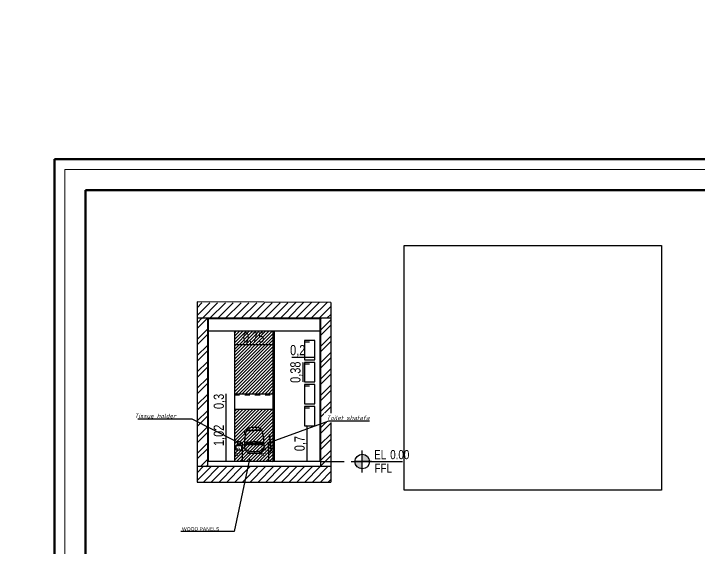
# Model space of a CAD drawing. Header units: inches. Extents: x -279 to 561, y -345 to 342.
# Drawn here: x -199.38 to -186, y -155.53 to -145.1 of the extents above; entities that cross this region are included whole.
import ezdxf
from ezdxf import colors
from ezdxf.entities.mleader import LeaderData, LeaderLine
from ezdxf.math import Vec2, Vec3

# ---------------------------------------------------------------- set-up
doc = ezdxf.new("R2010")
doc.units = ezdxf.units.IN
doc.header["$LTSCALE"] = 0.5
doc.header["$MEASUREMENT"] = 0
doc.linetypes.add('HIDDEN2', pattern=[0.1875, 0.125, -0.0625])
for name, color, linetype in [('A-ANNO-LEVL-100', 7, 'Continuous'), ('CADER', 7, 'Continuous'), ('col', 36, 'Continuous'), ('detail 1', 8, 'Continuous'), ('LIGHT', 2, 'Continuous'), ('model', 250, 'Continuous'), ('PDF_A-WALL', 7, 'Continuous'), ('S-DIM', 7, 'Continuous'), ('TEXT', 3, 'Continuous'), ('WAL', 7, 'Continuous'), ('WATER', 50, 'Continuous'), ('WC-DET1', 15, 'Continuous'), ('WC-OUTL', 7, 'Continuous'), ('WFRAME', 6, 'Continuous')]:
    doc.layers.add(name, color=color, linetype=linetype)
doc.layers.add('G-ANNO-HLIN', color=5, linetype='Continuous', lineweight=50)
doc.styles.add('ROM', font='AGENCYR.TTF', dxfattribs={"width": 0.8})
doc.styles.get("Standard").update_dxf_attribs({"font": 'arial.ttf'})
doc.styles.add('T25-50', font='STENCIL.shx', dxfattribs={"height": 0.125})
doc.styles.add('WMF-Arial0', font='arial.ttf', dxfattribs={"width": 0.75})
doc.styles.add('Чертежный курсив', font='isocpeui.ttf')
doc.dimstyles.new('Copy(9) of ISO-25', dxfattribs={"dimtxt": 0.2, "dimasz": 0.02, "dimexe": 0.05, "dimexo": 0.05, "dimgap": 0.02, "dimtad": 1, "dimtxsty": 'ROM', "dimblk": 'ARCHTICK', "dimcen": 0.03, "dimse1": 1, "dimse2": 1, "dimclrd": 248, "dimclrt": 248, "dimadec": 0, "dimazin": 0, "dimtfac": 1, "dimtmove": 0, "dimatfit": 3, "dimldrblk": 'DOT', "dimfxl": 1, "dimarcsym": 0})
doc.dimstyles.new('Emana', dxfattribs={"dimscale": 0, "dimtxt": 0.09375, "dimasz": 0.04, "dimexe": 0, "dimexo": 0, "dimgap": 0.04, "dimtad": 1, "dimdec": 1, "dimzin": 0, "dimdsep": 46, "dimtxsty": 'WMF-Arial0', "dimblk": 'ARCHTICK', "dimcen": 1, "dimse1": 1, "dimse2": 1, "dimclrd": 7, "dimclrt": 7, "dimadec": 0, "dimazin": 0, "dimtfac": 1, "dimtdec": 1, "dimtix": 1, "dimtmove": 2, "dimatfit": 3, "dimldrblk": 'Osama', "dimfxl": 0, "dimtolj": 1, "dimtzin": 0, "dimarcsym": 0})
doc.dimstyles.get("Standard").update_dxf_attribs({"dimtxt": 0.18, "dimasz": 0.18, "dimexe": 0.18, "dimexo": 0.0625, "dimgap": 0.09, "dimtad": 0, "dimtih": 1, "dimtoh": 1, "dimzin": 0, "dimdsep": 46, "dimtxsty": 'Standard', "dimcen": 0.09, "dimadec": 0, "dimazin": 0, "dimtfac": 1, "dimtofl": 0, "dimtmove": 0, "dimatfit": 3, "dimfxl": 1, "dimtolj": 1, "dimtzin": 0, "dimarcsym": 0})
picture_1 = doc.add_image_def('image18.jpg', size_in_pixel=(3162, 3000))
pattern_1 = [(45, (-361.8142, -143.4138), (-0.159099, 0.159099), []), (45, (-361.70813, -143.4138), (-0.159099, 0.159099), [])]

# ---------------------------------------------------------------- blocks, each defined once
blk = doc.blocks.new('*U473')
h = blk.add_hatch(color=256)
h.dxf.hatch_style = 1
h.paths.add_polyline_path([(0, 50), (0, 0), (50, 0, 0.414214)])
h.paths.add_polyline_path([(0, 0), (-50, 0, 0.414214), (0, -50)])
for p, q in [((0, -75), (0, 75)), ((-75, 0), (63.1, 0)), ((63.1, 0), (-50, 0)), ((0, 0), (274.6, 0))]:
    blk.add_line(p, q)
blk.add_circle((0, 0), 50)
at = {"style": 'T25-50', "width": 0.8}
for s, p in [('EL', (81.1, 15.3)), ('FFL', (83.5, -76.3))]:
    blk.add_text(s, height=62.5, dxfattribs=at).set_placement(p)
blk.add_attdef('LEVEL', (190.3, 15.9), '', height=62.5, dxfattribs=at)
blk = doc.blocks.new('969669699696')
at = {"color": 7, "linetype": 'Continuous', "lineweight": -3}
for p, q in [((-1445450, 40030), (-1445450, 40096)), ((-1445450, 40046), (-1445450, 40030)), ((-1445450, 40030), (-1445450, 40020)), ((-1445450, 40030), (-1445440, 40030)), ((-1445450, 40020), (-1445440, 40020)), ((-1445446, 40020), (-1445420, 39787)), ((-1445444, 40020), (-1445418, 39787)), ((-1445440, 40030), (-1445440, 40096)), ((-1445440, 40046), (-1445440, 40030)), ((-1445440, 40030), (-1445440, 40020)), ((-1445471, 39928), (-1445471, 39787)), ((-1445469, 39928), (-1445469, 39787))]:
    blk.add_line(p, q, dxfattribs=at)
for centre, radius in [((-1445445, 40096), 5), ((-1445470, 39938), 9.31), ((-1445470, 39938), 3.8)]:
    blk.add_circle(centre, radius, dxfattribs=at)
for centre, radius, start, end in [((-1445445, 40038), 9.31, 122.4967, 237.5033), ((-1445445, 40038), 9.31, 122.4967, 237.5033), ((-1445445, 40038), 9.31, 302.4967, 57.5033), ((-1445445, 40038), 9.31, 302.4967, 57.5033), ((-1445445, 39787), 26.5, 180, 0), ((-1445445, 39787), 24.5, 180, 0)]:
    blk.add_arc(centre, radius, start, end, dxfattribs=at)
blk = doc.blocks.new('_ArchTick')
at = {"color": 0, "linetype": 'ByBlock', "const_width": 0.15}
blk.add_lwpolyline([(-0.5, -0.5), (0.5, 0.5)], dxfattribs=at)
blk = doc.blocks.new('*D742')
at = {"color": 7, "lineweight": -2, "transparency": 16777216}
blk.add_line((-420.785, -172.168), (-420.785, -172.51), dxfattribs=at)
at = {"layer": 'Defpoints', "color": 0, "linetype": 'Continuous', "transparency": 16777216}
for p in [(-420.785, -172.168), (-420.785, -172.51), (-420.692, -172.51)]:
    blk.add_point(p, dxfattribs=at)
at = {"color": 7, "linetype": 'Continuous', "lineweight": -2, "transparency": 16777216, "xscale": 0.04, "yscale": 0.04, "zscale": 0.04}
for p, rotation in [((-420.785, -172.168), 90), ((-420.785, -172.51), 270)]:
    blk.add_blockref('_ArchTick', p, dxfattribs=dict(at, rotation=rotation))
at = {"color": 7, "linetype": 'Continuous', "lineweight": -3, "transparency": 16777216, "insert": (-420.873, -172.339), "char_height": 0.0938, "attachment_point": 5, "rotation": 90, "style": 'WMF-Arial0'}
blk.add_mtext('\\A1;0.3', dxfattribs=at)
blk = doc.blocks.new('Osama')
at = {"color": 1}
for p, q in [((0, 25.09), (0, 7.46)), ((0, -7.46), (0, -25.09))]:
    blk.add_line(p, q, dxfattribs=at)
at = {"color": 3}
for p, q in [((-7.46, 0), (-13.43, 0)), ((13.43, 0), (7.46, 0))]:
    blk.add_line(p, q, dxfattribs=at)
at = {"color": 3, "const_width": 4.44}
blk.add_lwpolyline([(-2.22, 0, 1), (2.22, 0, 1)], format="xyb", close=True, dxfattribs=at)
at = {"color": 8}
blk.add_circle((0, 0), 7.46, dxfattribs=at)
blk = doc.blocks.new('858585858585858585858585')
at = {"layer": 'detail 1', "color": 7}
for points in [[(-148.714, -4382.505), (-148.714, -4382.511, 0.414214)], [(-148.642, -4382.498), (-148.686, -4382.498, 0.414214)], [(-148.714, -4382.571), (-148.714, -4382.577, 0.414214)], [(-148.609, -4382.577), (-148.609, -4382.571, 0.414214)]]:
    blk.add_lwpolyline(points, format="xyb", dxfattribs=at)
blk.add_circle((-148.664, -4382.449), 0.0226, dxfattribs=at)
for centre, radius, start, end in [((-148.664, -4382.449), 0.0295, 308.7008, 231.2992), ((-148.936, -4382.456), 0.253, 355.7289, 358.7196), ((-148.392, -4382.456), 0.253, 181.2804, 184.2711)]:
    blk.add_arc(centre, radius, start, end, dxfattribs=at)
at = {"layer": 'model', "color": 7}
for p, q in [((-148.73, -4382.516), (-148.73, -4382.566)), ((-148.724, -4382.566), (-148.724, -4382.516)), ((-148.72, -4382.505), (-148.714, -4382.505)), ((-148.72, -4382.511), (-148.714, -4382.511)), ((-148.714, -4382.571), (-148.72, -4382.571)), ((-148.72, -4382.577), (-148.714, -4382.577)), ((-148.609, -4382.571), (-148.604, -4382.571)), ((-148.603, -4382.577), (-148.609, -4382.577)), ((-148.599, -4382.566), (-148.599, -4382.56)), ((-148.593, -4382.566), (-148.593, -4382.56))]:
    blk.add_line(p, q, dxfattribs=at)
for points in [[(-148.686, -4382.498), (-148.709, -4382.498, 0.414214), (-148.714, -4382.503), (-148.714, -4382.505, 0.414214)], [(-148.714, -4382.511), (-148.714, -4382.571, 0.414214)], [(-148.609, -4382.571), (-148.609, -4382.503, 0.414214), (-148.614, -4382.498), (-148.642, -4382.498, 0.414214)], [(-148.714, -4382.577), (-148.714, -4382.582, 0.414214), (-148.709, -4382.586)], [(-148.709, -4382.586), (-148.614, -4382.586, 0.414214), (-148.609, -4382.582), (-148.609, -4382.577, 0.414214)]]:
    blk.add_lwpolyline(points, format="xyb", dxfattribs=at)
for centre, radius, start, end in [((-148.664, -4382.449), 0.0325, 305.9598, 234.0402), ((-148.72, -4382.516), 0.0104, 90, 180), ((-148.72, -4382.516), 0.00438, 90, 180), ((-148.936, -4382.456), 0.253, 350.4603, 355.7289), ((-148.392, -4382.456), 0.253, 184.2711, 189.5397), ((-148.596, -4382.56), 0.00303, 0, 180), ((-148.72, -4382.566), 0.0104, 180, 270), ((-148.72, -4382.566), 0.00438, 180, 270), ((-148.604, -4382.566), 0.00438, 270, 0), ((-148.604, -4382.566), 0.0104, 270, 0)]:
    blk.add_arc(centre, radius, start, end, dxfattribs=at)
blk = doc.blocks.new('*D743')
at = {"color": 7, "lineweight": -2, "transparency": 16777216}
blk.add_line((-421.299, -172.168), (-421.299, -172.51), dxfattribs=at)
at = {"layer": 'Defpoints', "color": 0, "linetype": 'Continuous', "transparency": 16777216}
for p in [(-421.299, -172.168), (-421.299, -172.51), (-421.299, -172.51)]:
    blk.add_point(p, dxfattribs=at)
at = {"color": 7, "linetype": 'Continuous', "lineweight": -2, "transparency": 16777216, "xscale": 0.04, "yscale": 0.04, "zscale": 0.04}
for p, rotation in [((-421.299, -172.168), 90), ((-421.299, -172.51), 270)]:
    blk.add_blockref('_ArchTick', p, dxfattribs=dict(at, rotation=rotation))
at = {"color": 7, "linetype": 'Continuous', "lineweight": -3, "transparency": 16777216, "insert": (-421.387, -172.339), "char_height": 0.0938, "attachment_point": 5, "rotation": 90, "style": 'WMF-Arial0'}
blk.add_mtext('\\A1;0.3', dxfattribs=at)
blk = doc.blocks.new('efrfr')
blk.add_line((-302.931, -193.23), (-302.692, -193.23))
at = {"layer": 'WC-DET1', "color": 8}
for p, q in [((-302.956, -192.786), (-302.812, -192.786)), ((-302.667, -192.786), (-302.812, -192.786)), ((-303.004, -193.06), (-302.619, -193.06)), ((-302.972, -193.019), (-302.972, -193.024)), ((-302.97, -193.019), (-302.97, -193.024)), ((-302.95, -193.055), (-302.95, -193.06)), ((-302.924, -193.031), (-302.924, -193.033)), ((-302.91, -193.032), (-302.91, -193.033)), ((-302.91, -193.055), (-302.91, -193.06)), ((-302.886, -193.033), (-302.886, -193.041)), ((-302.737, -193.033), (-302.737, -193.041)), ((-302.713, -193.032), (-302.713, -193.033)), ((-302.713, -193.055), (-302.713, -193.06)), ((-302.699, -193.031), (-302.699, -193.033)), ((-302.673, -193.055), (-302.673, -193.06)), ((-302.653, -193.019), (-302.653, -193.024)), ((-302.651, -193.019), (-302.651, -193.024))]:
    blk.add_line(p, q, dxfattribs=at)
at = {"layer": 'WC-DET1', "color": 7}
for p, q in [((-302.953, -192.782), (-302.812, -192.782)), ((-302.67, -192.782), (-302.812, -192.782)), ((-302.985, -192.83), (-302.975, -192.825)), ((-302.967, -193.038), (-302.977, -193.055)), ((-302.977, -193.055), (-302.646, -193.055)), ((-302.959, -193.019), (-302.975, -193.019)), ((-302.965, -193.024), (-302.975, -193.024)), ((-302.968, -193.027), (-302.963, -193.023)), ((-302.664, -193.019), (-302.648, -193.019)), ((-302.655, -193.027), (-302.66, -193.023)), ((-302.658, -193.024), (-302.648, -193.024)), ((-302.656, -193.038), (-302.646, -193.055))]:
    blk.add_line(p, q, dxfattribs=at)
for points in [[(-303.004, -193.105, 0.17769), (-302.993, -193.136, 0.103637), (-302.948, -193.171, 0.063763), (-302.89, -193.191, 0.049941), (-302.812, -193.199, 0.049941)], [(-302.812, -193.199, 0.049941), (-302.733, -193.191, 0.063763), (-302.675, -193.171, 0.103637), (-302.63, -193.136, 0.17769), (-302.619, -193.105, 0.17769)]]:
    blk.add_lwpolyline(points, format="xyb", dxfattribs=at)
for centre, radius, start, end in [((-302.298, -193.017), 0.704, 163.2461, 165.3546), ((-302.812, -191.361), 1.674, 264.6345, 275.3655), ((-302.965, -193.039), 0.00269, 84.7536, 152.2445), ((-302.812, -191.369), 1.674, 264.7536, 275.2464), ((-302.951, -193.035), 0.0179, 96.3894, 135), ((-302.812, -194.279), 1.27, 83.6106, 96.3894), ((-302.672, -193.035), 0.0179, 45, 83.6106), ((-302.658, -193.039), 0.00269, 27.7555, 95.2464)]:
    blk.add_arc(centre, radius, start, end, dxfattribs=at)
at = {"layer": 'WC-DET1', "color": 8}
for centre, radius, start, end in [((-302.812, -192.043), 0.987, 261.4414, 278.5586), ((-302.917, -193.033), 0.00673, 180, 0), ((-302.706, -193.033), 0.00673, 180, 0), ((-302.812, -193.752), 0.553, 76.8794, 103.1206)]:
    blk.add_arc(centre, radius, start, end, dxfattribs=at)
at = {"layer": 'WC-OUTL'}
for p, q in [((-302.961, -192.786), (-302.956, -192.786)), ((-302.958, -192.782), (-302.953, -192.782)), ((-302.955, -192.783), (-302.955, -192.784)), ((-302.665, -192.782), (-302.67, -192.782)), ((-302.668, -192.783), (-302.668, -192.784)), ((-302.662, -192.786), (-302.667, -192.786)), ((-302.998, -192.814), (-302.972, -192.814)), ((-302.998, -192.83), (-302.985, -192.83)), ((-302.985, -192.83), (-302.985, -192.837)), ((-302.984, -192.839), (-302.979, -192.839)), ((-302.975, -193.019), (-302.998, -193.019)), ((-302.975, -193.024), (-302.995, -193.024)), ((-302.975, -193.019), (-302.975, -193.024)), ((-302.648, -193.019), (-302.625, -193.019)), ((-302.648, -193.019), (-302.648, -193.024)), ((-302.648, -193.024), (-302.628, -193.024))]:
    blk.add_line(p, q, dxfattribs=at)
for points in [[(-303.003, -193.031, 0.015522), (-303.004, -193.105)], [(-302.619, -193.105, 0.015522), (-302.62, -193.031, 0.05503)], [(-303.004, -193.105, 0.132298), (-302.991, -193.155, 0.106676), (-302.948, -193.202, 0.003102), (-302.946, -193.203)], [(-302.619, -193.105, -0.132298), (-302.632, -193.155, -0.106676), (-302.675, -193.202, -0.003102), (-302.677, -193.203)]]:
    blk.add_lwpolyline(points, format="xyb", dxfattribs=at)
for centre, radius, start, end in [((-302.298, -193.017), 0.704, 160.9632, 163.2461), ((-302.961, -192.788), 0.00179, 90, 160.9632), ((-302.89, -192.809), 0.0763, 97.0231, 157.0495), ((-302.958, -192.78), 0.00179, 157.0495, 270), ((-302.956, -192.784), 0.00179, 270, 0), ((-302.953, -192.783), 0.00179, 90, 180), ((-302.812, -193.445), 0.718, 90, 97.0231), ((-302.812, -193.445), 0.718, 82.9769, 90), ((-302.733, -192.809), 0.0763, 22.9505, 82.9769), ((-302.67, -192.783), 0.00179, 0, 90), ((-302.667, -192.784), 0.00179, 180, 270), ((-302.665, -192.78), 0.00179, 270, 22.9505), ((-302.662, -192.788), 0.00179, 19.0368, 90), ((-303.325, -193.017), 0.704, 0.0961, 19.0368), ((-302.998, -192.822), 0.00798, 90, 270), ((-302.298, -193.017), 0.704, 165.3546, 179.9039), ((-302.984, -192.837), 0.00179, 180, 270), ((-302.995, -193.031), 0.00718, 90, 176.7795), ((-302.998, -193.016), 0.00359, 179.9039, 270), ((-302.628, -193.031), 0.00718, 3.2205, 90), ((-302.625, -193.016), 0.00359, 270, 0.0961), ((-302.975, -193.237), 0.0449, 10.1527, 49.8601), ((-302.648, -193.237), 0.0449, 130.1399, 169.8473)]:
    blk.add_arc(centre, radius, start, end, dxfattribs=at)
blk = doc.blocks.new('*D736')
at = {"layer": 'Defpoints', "color": 0, "transparency": 16777216}
for p in [(-420.08, -170.455), (-419.88, -170.429), (-420.08, -170.503)]:
    blk.add_point(p, dxfattribs=at)
at = {"layer": 'WAL', "color": 248, "lineweight": -2, "transparency": 16777216}
for p, q in [((-420.08, -170.503), (-420.324, -170.503)), ((-419.88, -170.503), (-420.08, -170.503))]:
    blk.add_line(p, q, dxfattribs=at)
at = {"layer": 'WAL', "color": 248, "lineweight": -2, "transparency": 16777216, "xscale": 0.02, "yscale": 0.02, "zscale": 0.02, "rotation": 180}
blk.add_blockref('_ArchTick', (-420.08, -170.503), dxfattribs=at)
at = {"layer": 'WAL', "color": 248, "lineweight": -2, "transparency": 16777216, "xscale": 0.02, "yscale": 0.02, "zscale": 0.02}
blk.add_blockref('_ArchTick', (-419.88, -170.503), dxfattribs=at)
at = {"layer": 'WAL', "color": 248, "transparency": 16777216, "insert": (-420.212, -170.376), "char_height": 0.2, "attachment_point": 5, "style": 'ROM'}
blk.add_mtext('0,2', dxfattribs=at)
blk = doc.blocks.new('_DOT')
at = {"color": 0, "linetype": 'ByBlock'}
blk.add_line((-0.5, 0), (-1, 0), dxfattribs=at)
at = {"color": 0, "linetype": 'ByBlock', "const_width": 0.5}
blk.add_lwpolyline([(-0.25, 0, 1), (0.25, 0, 1)], format="xyb", close=True, dxfattribs=at)
blk = doc.blocks.new('*D737')
at = {"layer": 'Defpoints', "color": 0, "transparency": 16777216}
for p in [(-420.03, -171.83), (-420.03, -171.83), (-420.024, -172.53)]:
    blk.add_point(p, dxfattribs=at)
at = {"layer": 'WAL', "color": 248, "lineweight": -2, "transparency": 16777216}
blk.add_line((-420.03, -172.53), (-420.03, -171.83), dxfattribs=at)
at = {"layer": 'WAL', "color": 248, "lineweight": -2, "transparency": 16777216, "xscale": 0.02, "yscale": 0.02, "zscale": 0.02}
for p, rotation in [((-420.03, -171.83), 90), ((-420.03, -172.53), 270)]:
    blk.add_blockref('_ArchTick', p, dxfattribs=dict(at, rotation=rotation))
at = {"layer": 'WAL', "color": 248, "transparency": 16777216, "insert": (-420.157, -172.18), "char_height": 0.2, "attachment_point": 5, "rotation": 90, "style": 'ROM'}
blk.add_mtext('0,7', dxfattribs=at)
blk = doc.blocks.new('*D738')
at = {"layer": 'Defpoints', "color": 0, "transparency": 16777216}
for p in [(-420.112, -170.599), (-420.112, -170.977), (-420.112, -170.977)]:
    blk.add_point(p, dxfattribs=at)
at = {"layer": 'WAL', "color": 248, "lineweight": -2, "transparency": 16777216}
blk.add_line((-420.112, -170.599), (-420.112, -170.977), dxfattribs=at)
at = {"layer": 'WAL', "color": 248, "lineweight": -2, "transparency": 16777216, "xscale": 0.02, "yscale": 0.02, "zscale": 0.02}
for p, rotation in [((-420.112, -170.599), 90), ((-420.112, -170.977), 270)]:
    blk.add_blockref('_ArchTick', p, dxfattribs=dict(at, rotation=rotation))
at = {"layer": 'WAL', "color": 248, "transparency": 16777216, "insert": (-420.239, -170.788), "char_height": 0.2, "attachment_point": 5, "rotation": 90, "style": 'ROM'}
blk.add_mtext('0,38', dxfattribs=at)
blk = doc.blocks.new('*D739')
at = {"layer": 'Defpoints', "color": 0, "transparency": 16777216}
for p in [(-421.447, -170.166), (-420.697, -170.166), (-421.447, -170.254)]:
    blk.add_point(p, dxfattribs=at)
at = {"layer": 'WAL', "color": 248, "lineweight": -2, "transparency": 16777216}
blk.add_line((-420.697, -170.254), (-421.447, -170.254), dxfattribs=at)
at = {"layer": 'WAL', "color": 248, "lineweight": -2, "transparency": 16777216, "xscale": 0.02, "yscale": 0.02, "zscale": 0.02, "rotation": 180}
blk.add_blockref('_ArchTick', (-421.447, -170.254), dxfattribs=at)
at = {"layer": 'WAL', "color": 248, "lineweight": -2, "transparency": 16777216, "xscale": 0.02, "yscale": 0.02, "zscale": 0.02}
blk.add_blockref('_ArchTick', (-420.697, -170.254), dxfattribs=at)
at = {"layer": 'WAL', "color": 248, "transparency": 16777216, "insert": (-421.072, -170.127), "char_height": 0.2, "attachment_point": 5, "style": 'ROM'}
blk.add_mtext('0,75', dxfattribs=at)
blk = doc.blocks.new('*D740')
at = {"layer": 'Defpoints', "color": 0, "transparency": 16777216}
for p in [(-421.607, -171.507), (-420.954, -171.507), (-421.042, -172.53)]:
    blk.add_point(p, dxfattribs=at)
at = {"layer": 'WAL', "color": 248, "lineweight": -2, "transparency": 16777216}
blk.add_line((-421.607, -172.53), (-421.607, -171.507), dxfattribs=at)
at = {"layer": 'WAL', "color": 248, "lineweight": -2, "transparency": 16777216, "xscale": 0.02, "yscale": 0.02, "zscale": 0.02}
for p, rotation in [((-421.607, -171.507), 90), ((-421.607, -172.53), 270)]:
    blk.add_blockref('_ArchTick', p, dxfattribs=dict(at, rotation=rotation))
at = {"layer": 'WAL', "color": 248, "transparency": 16777216, "insert": (-421.734, -172.019), "char_height": 0.2, "attachment_point": 5, "rotation": 90, "style": 'ROM'}
blk.add_mtext('1,02', dxfattribs=at)
blk = doc.blocks.new('*D741')
at = {"layer": 'Defpoints', "color": 0, "transparency": 16777216}
for p in [(-421.607, -171.207), (-421.058, -171.207), (-421.058, -171.507)]:
    blk.add_point(p, dxfattribs=at)
at = {"layer": 'WAL', "color": 248, "lineweight": -2, "transparency": 16777216}
blk.add_line((-421.607, -171.507), (-421.607, -171.207), dxfattribs=at)
at = {"layer": 'WAL', "color": 248, "lineweight": -2, "transparency": 16777216, "xscale": 0.02, "yscale": 0.02, "zscale": 0.02}
for p, rotation in [((-421.607, -171.207), 90), ((-421.607, -171.507), 270)]:
    blk.add_blockref('_ArchTick', p, dxfattribs=dict(at, rotation=rotation))
at = {"layer": 'WAL', "color": 248, "transparency": 16777216, "insert": (-421.734, -171.357), "char_height": 0.2, "attachment_point": 5, "rotation": 90, "style": 'ROM'}
blk.add_mtext('0,3', dxfattribs=at)
blk = doc.blocks.new('*D1071')
at = {"color": 0, "linetype": 'ByBlock', "lineweight": -2, "transparency": 16777216}
for p, q in [((558.652, 342.279), (558.652, 342.473)), ((560.652, 342.279), (560.652, 342.473)), ((558.832, 342.293), (559.172, 342.293)), ((560.472, 342.293), (560.132, 342.293))]:
    blk.add_line(p, q, dxfattribs=at)
at = {"color": 0, "linetype": 'ByBlock', "transparency": 16777216}
for points in [[(558.832, 342.323), (558.832, 342.263), (558.652, 342.293)], [(560.472, 342.323), (560.472, 342.263), (560.652, 342.293)]]:
    blk.add_solid(points, dxfattribs=at)
at = {"layer": 'Defpoints', "color": 0, "linetype": 'ByBlock', "transparency": 16777216}
for p in [(560.652, 342.293), (558.652, 342.216), (560.652, 342.216)]:
    blk.add_point(p, dxfattribs=at)
at = {"layer": 'Defpoints', "color": 0, "ltscale": 0.5, "transparency": 16777216}
for p in [(-209.5, -305.36), (-209.5, -305.81), (-209.5, -305.81)]:
    blk.add_point(p, dxfattribs=at)
at = {"layer": 'S-DIM', "color": 0, "lineweight": -2, "ltscale": 0.5, "transparency": 16777216}
for p, q in [((-209.5, -305.18), (-209.5, -305)), ((-209.563, -305.36), (-209.68, -305.36)), ((-209.563, -305.81), (-209.68, -305.81)), ((-209.5, -305.99), (-209.5, -306.17))]:
    blk.add_line(p, q, dxfattribs=at)
at = {"layer": 'S-DIM', "color": 0, "ltscale": 0.5, "transparency": 16777216}
for points in [[(-209.53, -305.18), (-209.47, -305.18), (-209.5, -305.36)], [(-209.53, -305.99), (-209.47, -305.99), (-209.5, -305.81)]]:
    blk.add_solid(points, dxfattribs=at)
at = {"color": 0, "linetype": 'ByBlock', "transparency": 16777216, "insert": (559.652, 342.293), "char_height": 0.18, "attachment_point": 5}
blk.add_mtext('\\A1;2.0000', dxfattribs=at)
at = {"layer": 'S-DIM', "color": 0, "ltscale": 0.5, "transparency": 16777216, "insert": (-209.5, -305.585), "char_height": 0.18, "attachment_point": 5}
blk.add_mtext('\\A1;0.45', dxfattribs=at)
blk = doc.blocks.new('tttttt')
at = {"linetype": 'Continuous', "lineweight": -3}
h = blk.add_hatch(dxfattribs=at)
h.set_pattern_fill('ANSI31', scale=0.86)
h.set_pattern_definition([(45, (-509.34074, -8.29499), (-0.07601398, 0.07601398), [])])
h.paths.add_polyline_path([(-419.566, -169.429), (-422.174, -169.438), (-422.174, -169.738), (-419.73, -169.729), (-415.116, -169.729), (-419.566, -169.729)])
h = blk.add_hatch(dxfattribs=at)
h.set_pattern_fill('ANSI32', scale=0.6)
h.set_pattern_definition(pattern_1)
h.paths.add_polyline_path([(-422.174, -172.63), (-421.974, -172.63), (-421.974, -169.73), (-422.174, -169.73)])
h = blk.add_hatch(dxfattribs=at)
h.set_pattern_fill('ANSI32', scale=0.6)
h.set_pattern_definition(pattern_1)
h.paths.add_polyline_path([(-419.566, -172.63), (-419.766, -172.63), (-419.766, -169.73), (-419.566, -169.73)])
h = blk.add_hatch(dxfattribs=at)
h.set_pattern_fill('ANSI31', scale=0.86)
h.set_pattern_definition([(45, (-320.61399, -143.41381), (-0.07601398, 0.07601398), [])])
h.paths.add_polyline_path([(-414.979, -172.63), (-422.174, -172.63), (-422.174, -172.93), (-419.566, -172.93), (-419.566, -172.63)])
at = {"layer": 'WATER'}
h = blk.add_hatch(dxfattribs=at)
h.set_pattern_fill('ANSI31', color=32, scale=0.36)
h.set_pattern_definition([(45, (77.722017, -8.74263), (-0.031819805, 0.031819805), [])])
h.paths.add_polyline_path([(-421.447, -171.207), (-420.697, -171.207), (-420.697, -169.982), (-421.447, -169.982)])
h.paths.add_polyline_path([(-421.447, -171.507), (-421.447, -172.53), (-420.697, -172.53), (-420.697, -171.507)])
h.paths.add_polyline_path([(-421.06, -172.169, -0.018769), (-421.134, -172.166), (-421.134, -172.172, 0.011063)], flags=16)
h.paths.add_polyline_path([(-421.252, -172.198), (-421.229, -172.198), (-421.217, -172.178, -0.235753), (-421.213, -172.163), (-421.213, -172.163), (-421.22, -172.17), (-421.22, -172.163), (-421.244, -172.163, 0.596922), (-421.25, -172.174, -0.006915), (-421.25, -172.154, 0.00929)], flags=16)
h.paths.add_polyline_path([(-420.867, -172.243, -0.132298), (-420.881, -172.293, -0.106676), (-420.924, -172.341, -0.003102), (-420.926, -172.342, 0.175011), (-420.941, -172.368), (-421.179, -172.368, 0.175011), (-421.195, -172.342, -0.003102), (-421.197, -172.341, -0.106676), (-421.24, -172.293, -0.132298), (-421.253, -172.243, 0.17769), (-421.241, -172.275, 0.103637), (-421.197, -172.31, 0.063763), (-421.138, -172.33, 0.049941), (-421.06, -172.338, 0.049941), (-420.982, -172.33, 0.063763), (-420.924, -172.31, 0.103637), (-420.879, -172.275, 0.17428), (-420.867, -172.244, 0.015658), (-420.869, -172.169, 0.397845), (-420.876, -172.163, 1.418574), (-420.87, -172.155, -0.018643)], flags=16)
h.paths.add_polyline_path([(-420.907, -172.163), (-420.901, -172.168), (-420.901, -172.163)], flags=16)
h.paths.add_polyline_path([(-420.755, -172.01, -1), (-420.765, -172.01), (-420.765, -172.076, -1), (-420.755, -172.06)], flags=16)
h.paths.add_polyline_path([(-420.784, -172.318), (-420.784, -172.308, 1.049244), (-420.734, -172.326), (-420.736, -172.313, -1.11729)], flags=16)
h.paths.add_polyline_path([(-420.755, -172.06), (-420.755, -172.076), (-420.755, -172.086), (-420.765, -172.086), (-420.765, -172.076), (-420.765, -172.06)], flags=16)
h.paths.add_polyline_path([(-421.427, -172.279, 1.694693), (-421.416, -172.289, 0.408033), (-421.427, -172.279), (-421.427, -172.285), (-421.424, -172.282, 2.414214)], flags=16)
h.paths.add_polyline_path([(-421.334, -172.217), (-421.306, -172.217), (-421.306, -172.224), (-421.3, -172.23, -0.414214), (-421.296, -172.234), (-421.296, -172.295), (-421.306, -172.295), (-421.306, -172.305), (-421.411, -172.305), (-421.411, -172.295), (-421.416, -172.295, -1.349902), (-421.411, -172.276), (-421.411, -172.217), (-421.378, -172.217, 0.022993), (-421.375, -172.194, 0.01305), (-421.374, -172.181, -0.155374), (-421.379, -172.168, -1.367913), (-421.337, -172.181, 0.036054)], flags=16)
h.paths.add_polyline_path([(-421.296, -172.285, -0.414214), (-421.3, -172.289), (-421.306, -172.289), (-421.306, -172.294, 0.594479), (-421.29, -172.285), (-421.29, -172.234), (-421.306, -172.23), (-421.306, -172.243, 0.594479), (-421.29, -172.234)], flags=16)
h.paths.add_polyline_path([(-421.266, -170.322), (-420.879, -170.322), (-420.879, -169.929), (-421.266, -169.929)], flags=9)
h.paths.add_polyline_path([(-420.776, -172.431), (-420.776, -172.247), (-420.969, -172.247), (-420.969, -172.431)], flags=24)
h.paths.add_polyline_path([(-421.29, -172.431), (-421.29, -172.247), (-421.483, -172.247), (-421.483, -172.431)], flags=9)
for p, q in [((-422.174, -169.417), (-422.174, -172.93)), ((-419.566, -169.43), (-422.174, -169.417)), ((-422.174, -169.417), (-422.174, -172.93)), ((-422.174, -169.43), (-422.174, -172.93)), ((-422.174, -169.43), (-422.174, -172.93)), ((-419.566, -169.43), (-419.566, -172.93)), ((-419.566, -169.43), (-419.566, -172.93)), ((-419.566, -169.43), (-419.566, -172.93)), ((-422.174, -169.73), (-419.566, -169.73)), ((-421.974, -169.73), (-421.974, -172.63)), ((-421.974, -169.73), (-421.974, -172.63)), ((-421.974, -169.73), (-421.974, -172.63)), ((-421.974, -169.748), (-421.974, -172.63)), ((-421.96, -169.748), (-421.96, -172.53)), ((-419.78, -169.748), (-419.78, -172.53)), ((-419.766, -169.73), (-419.766, -172.63)), ((-419.766, -169.73), (-419.766, -172.63)), ((-419.766, -169.748), (-419.766, -172.63)), ((-421.974, -169.982), (-419.766, -169.982)), ((-421.447, -169.982), (-421.447, -172.53)), ((-421.447, -169.982), (-421.447, -172.53)), ((-420.697, -169.982), (-420.697, -172.53)), ((-419.88, -170.17), (-420.08, -170.17)), ((-419.78, -170.17), (-419.78, -170.515)), ((-421.448, -171.207), (-420.669, -171.207)), ((-421.448, -171.507), (-420.669, -171.507)), ((-419.766, -172.53), (-419.307, -172.53)), ((-421.432, -172.93), (-419.566, -172.93))]:
    blk.add_line(p, q)
at = {"color": 7}
for p, q in [((-419.766, -169.748), (-421.974, -169.748)), ((-419.766, -172.53), (-421.974, -172.53))]:
    blk.add_line(p, q, dxfattribs=at)
at = {"color": 7, "linetype": 'Continuous'}
for points in [[(-419.566, -172.63), (-422.174, -172.63)], [(-422.174, -172.93), (-419.766, -172.93)]]:
    blk.add_lwpolyline(points, dxfattribs=at)
at = {"layer": 'LIGHT', "color": 1, "linetype": 'HIDDEN2'}
for points in [[(-420.08, -170.197), (-419.88, -170.197)], [(-420.08, -170.626), (-419.88, -170.626)], [(-420.08, -171.054), (-419.88, -171.054)], [(-421.447, -171.232), (-420.697, -171.232)], [(-420.08, -171.483), (-419.88, -171.483)]]:
    blk.add_lwpolyline(points, dxfattribs=at)
at = {"layer": 'PDF_A-WALL', "lineweight": 9}
for p, q in [((-422.174, -172.93), (-422.174, -169.417)), ((-422.174, -170.868), (-422.174, -169.417)), ((-419.566, -172.93), (-419.566, -169.43)), ((-419.566, -170.868), (-419.566, -169.43)), ((-421.974, -169.73), (-421.974, -170.868))]:
    blk.add_line(p, q, dxfattribs=at)
at = {"layer": 'WATER', "color": 7}
for points in [[(-419.88, -170.17), (-420.08, -170.17), (-420.08, -170.549), (-419.88, -170.549)], [(-419.88, -170.599), (-420.08, -170.599), (-420.08, -170.977), (-419.88, -170.977)], [(-419.88, -171.027), (-420.08, -171.027), (-420.08, -171.406), (-419.88, -171.406)]]:
    blk.add_lwpolyline(points, close=True, dxfattribs=at)
blk.add_blockref('efrfr', (-118.249, 20.861))
at = {"color": 7, "xscale": 0.000999999999768, "yscale": 0.000999999999768, "zscale": 0.000999999999768}
blk.add_blockref('969669699696', (1024.685, -212.105), dxfattribs=at)
at = {"layer": 'A-ANNO-LEVL-100', "color": 7, "xscale": 0.002869115383497128, "yscale": 0.002869115383497128, "zscale": 0.002869115383497128}
blk.add_blockref('*U473', (-418.953, -172.53), dxfattribs=at).add_auto_attribs({'LEVEL': '0.00'})
at = {"layer": 'WFRAME', "color": 7, "lineweight": -3, "xscale": -1}
blk.add_blockref('858585858585858585858585', (-570.02, 4210.281), dxfattribs=at)
at = {"color": 7, "linetype": 'Continuous', "lineweight": -3}
for base, p1, p2, picture, middle in [((-421.299, -172.51), (-421.299, -172.168), (-421.299, -172.51), '*D743', (-421.387, -172.339)), ((-420.785, -172.51), (-420.785, -172.168), (-420.692, -172.51), '*D742', (-420.873, -172.339))]:
    dim = blk.add_linear_dim(base=base, p1=p1, p2=p2, angle=90, dimstyle='Emana', override={"dimscale": 1, "dimfxl": 1.75, "dimarcsym": 1}, dxfattribs=at)
    dim.commit()
    dim.dimension.update_dxf_attribs({"geometry": picture, "text_midpoint": middle})
at = {"layer": 'WAL'}
for base, p1, p2, picture, middle in [((-421.447, -170.254), (-420.697, -170.166), (-421.447, -170.166), '*D739', (-421.072, -170.127)), ((-420.08, -170.503), (-419.88, -170.429), (-420.08, -170.455), '*D736', (-420.212, -170.376))]:
    dim = blk.add_linear_dim(base=base, p1=p1, p2=p2, dimstyle='Copy(9) of ISO-25', dxfattribs=at)
    dim.commit()
    dim.dimension.update_dxf_attribs({"geometry": picture, "text_midpoint": middle})
dim = blk.add_linear_dim(base=(-420.112, -170.977), p1=(-420.112, -170.599), p2=(-420.112, -170.977), angle=90, dimstyle='Copy(9) of ISO-25', dxfattribs=at)
dim.commit()
dim.dimension.update_dxf_attribs({"geometry": '*D738', "text_midpoint": (-420.239, -170.788)})
at = {"layer": 'TEXT', "color": 7, "lineweight": 15, "ltscale": 8e-05}
ml = blk.add_multileader_mtext('Standard', dxfattribs=at)
ml.set_content('{\\W0.8;WOOD PANELS}', color=7)
ml.set_leader_properties()
ml.build(insert=Vec2(0, 0))
ml.multileader.update_dxf_attribs({"text_right_attachment_type": 6, "dogleg_length": 0.2, "arrow_head_size": 0.05})
ctx = ml.context
ctx.base_point, ctx.char_height, ctx.arrow_head_size, ctx.landing_gap_size, ctx.plane_origin = Vec3(-422.485, -173.846), 0.07, 0.05, 0.09, Vec3(-422.635, -172.232)
ctx.right_attachment, ctx.text_align_type = 6, 1
notes = []
notes.append((ctx, [(0, (1, 1, 0), (-421.452, -173.894), (-1, 0), 0.276, [(0, [(-421.14, -172.435)], 0, [])])]))
ctx.mtext.insert, ctx.mtext.alignment, ctx.mtext.flow_direction = Vec3(-422.107, -173.81), 2, 5
for ctx, leaders in notes:
    for number, flags, end, landing, length, lines in leaders:
        leader = LeaderData()
        leader.index, (leader.has_last_leader_line, leader.has_dogleg_vector, leader.attachment_direction) = number, flags
        leader.last_leader_point, leader.dogleg_vector, leader.dogleg_length = Vec3(end), Vec3(landing), length
        for number, points, colour, breaks in lines:
            line = LeaderLine()
            line.index, line.vertices, line.color, line.breaks = number, Vec3.list(points), colors.encode_raw_color(colour), breaks
            leader.lines.append(line)
        ctx.leaders.append(leader)
at = {"layer": 'col', "color": 7, "lineweight": 0}
ml = blk.add_multileader_mtext('Standard', dxfattribs=at)
ml.set_content('Tissue holder', color=7, style='Чертежный курсив')
ml.set_leader_properties()
ml.build(insert=Vec2(0, 0))
ml.multileader.update_dxf_attribs({"text_left_attachment_type": 6, "text_right_attachment_type": 6, "dogleg_length": 76.36, "arrow_head_size": 0.0766})
ctx = ml.context
ctx.base_point, ctx.char_height, ctx.arrow_head_size, ctx.landing_gap_size, ctx.plane_origin = Vec3(-423.304, -171.701), 0.08612, 0.0766, 0.000957, Vec3(-419.951, -173.351)
ctx.left_attachment, ctx.right_attachment, ctx.text_align_type = 6, 6, 2
notes = []
notes.append((ctx, [(0, (1, 1, 0), (-422.27, -171.701), (-1, 0), 0.317, [(0, [(-421.356, -172.168)], 0, [])])]))
ctx.mtext.insert, ctx.mtext.rotation, ctx.mtext.alignment, ctx.mtext.flow_direction = Vec3(-422.588, -171.598), 6.283185, 3, 5
ctx.mtext.has_bg_fill, ctx.mtext.bg_color, ctx.mtext.bg_scale_factor, ctx.mtext.bg_transparency, ctx.mtext.use_window_bg_color = 1, -1023410167, 1.5, 0, 1
ml = blk.add_multileader_mtext('Standard', dxfattribs=at)
ml.set_content('Toilet shatafa', color=7, style='Чертежный курсив')
ml.set_leader_properties()
ml.build(insert=Vec2(0, 0))
ml.multileader.update_dxf_attribs({"text_left_attachment_type": 6, "text_right_attachment_type": 6, "dogleg_length": 76.36, "arrow_head_size": 0.0766})
ctx = ml.context
ctx.base_point, ctx.char_height, ctx.arrow_head_size, ctx.landing_gap_size, ctx.plane_origin = Vec3(-419.571, -171.738), 0.08612, 0.0766, 0.000957, Vec3(-418.91, -173.319)
ctx.left_attachment, ctx.right_attachment, ctx.text_align_type = 6, 6, 2
notes.append((ctx, [(1, (1, 1, 0), (-419.607, -171.738), (1, 0), 0.0365, [(0, [(-420.785, -172.168)], 0, [])])]))
ctx.mtext.insert, ctx.mtext.alignment, ctx.mtext.flow_direction = Vec3(-418.813, -171.635), 3, 5
ctx.mtext.has_bg_fill, ctx.mtext.bg_color, ctx.mtext.bg_scale_factor, ctx.mtext.bg_transparency, ctx.mtext.use_window_bg_color = 1, -1023410167, 1.5, 0, 1
for ctx, leaders in notes:
    for number, flags, end, landing, length, lines in leaders:
        leader = LeaderData()
        leader.index, (leader.has_last_leader_line, leader.has_dogleg_vector, leader.attachment_direction) = number, flags
        leader.last_leader_point, leader.dogleg_vector, leader.dogleg_length = Vec3(end), Vec3(landing), length
        for number, points, colour, breaks in lines:
            line = LeaderLine()
            line.index, line.vertices, line.color, line.breaks = number, Vec3.list(points), colors.encode_raw_color(colour), breaks
            leader.lines.append(line)
        ctx.leaders.append(leader)
blk.add_line((-420.669, -169.982), (-420.669, -172.53))
at = {"layer": 'WATER', "color": 7}
blk.add_lwpolyline([(-419.88, -171.456), (-420.08, -171.456), (-420.08, -171.834), (-419.88, -171.834)], close=True, dxfattribs=at)
at = {"layer": 'WAL'}
for base, p1, p2, picture, middle in [((-421.607, -171.207), (-421.058, -171.507), (-421.058, -171.207), '*D741', (-421.734, -171.357)), ((-421.607, -171.507), (-421.042, -172.53), (-420.954, -171.507), '*D740', (-421.734, -172.019)), ((-420.03, -171.83), (-420.024, -172.53), (-420.03, -171.83), '*D737', (-420.157, -172.18))]:
    dim = blk.add_linear_dim(base=base, p1=p1, p2=p2, angle=90, dimstyle='Copy(9) of ISO-25', dxfattribs=at)
    dim.commit()
    dim.dimension.update_dxf_attribs({"geometry": picture, "text_midpoint": middle})

msp = doc.modelspace()

# ---------------------------------------------------------------- linework, layer by layer
at = {"layer": 'CADER', "lineweight": 18}
for points in [[(-198.582, -147.943), (-172.879, -147.943), (-172.879, -165.042), (-198.582, -165.042)], [(-198.386, -148.139), (-173.075, -148.139), (-173.075, -164.847), (-198.386, -164.847)]]:
    msp.add_lwpolyline(points, close=True, dxfattribs=at)
at = {"layer": 'G-ANNO-HLIN', "color": 0}
for points in [[(-198.582, -147.943), (-172.879, -147.943), (-172.879, -165.042), (-198.582, -165.042)], [(-197.982, -148.543), (-173.479, -148.543), (-173.479, -164.443), (-197.982, -164.443)]]:
    msp.add_lwpolyline(points, close=True, dxfattribs=at)

# ---------------------------------------------------------------- pictures from other files: only their frames are drawn
image = msp.add_image(picture_1, insert=(-191.763, -154.393), size_in_units=(5.027, 4.769))
image.dxf.flags = 7

# ---------------------------------------------------------------- next in the draw order: block references
msp.add_blockref('tttttt', (226.374, 18.693))

# ---------------------------------------------------------------- next in the draw order: dimensions: what is measured, and where the dimension line sits
at = {"layer": 'S-DIM', "ltscale": 0.5}
dim = msp.add_linear_dim(base=(-209.5, -305.81), p1=(-209.5, -305.36), p2=(-209.5, -305.81), angle=90, dimstyle='Standard', dxfattribs=at)
dim.commit()
dim.dimension.update_dxf_attribs({"geometry": '*D1071', "text_midpoint": (-209.5, -305.585)})

doc.saveas('drawing.dxf')
